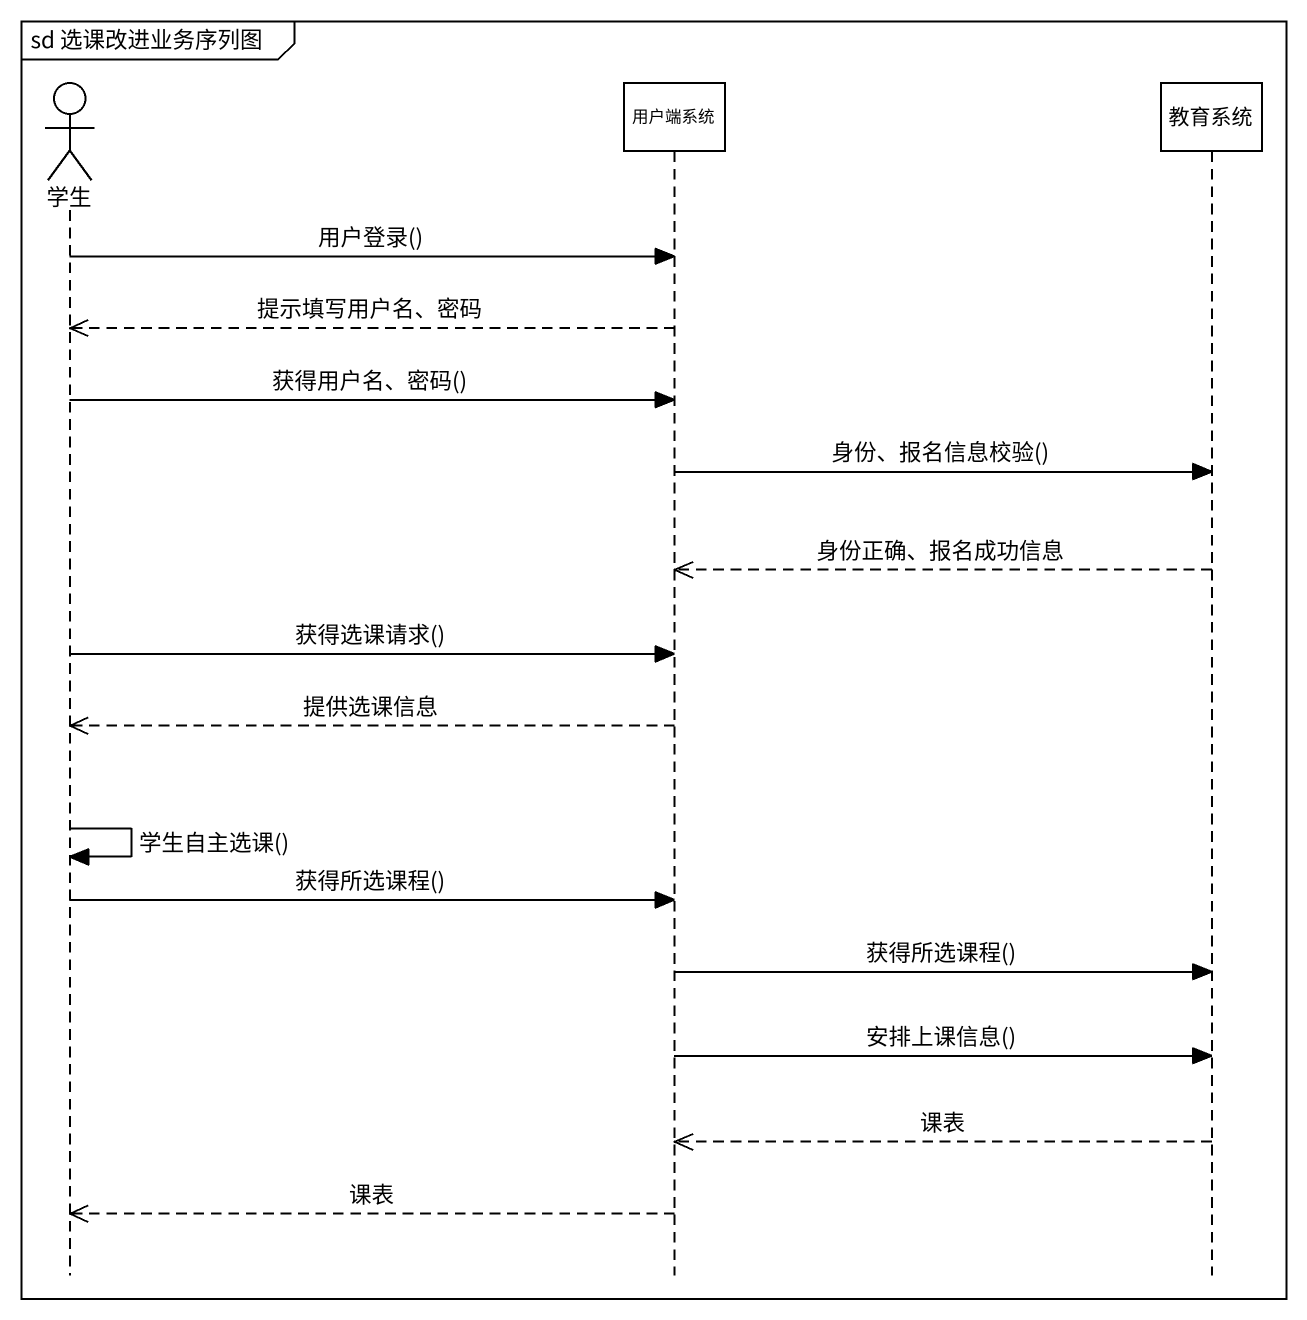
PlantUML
@startuml
mainframe sd 选课改进业务序列图
hide footbox
actor 学生
participant 用户端系统
participant 教育系统

学生 -> 用户端系统 : 用户登录()
用户端系统 -->> 学生 : 提示填写用户名、密码
学生 -> 用户端系统 : 获得用户名、密码()
用户端系统 -> 教育系统 : 身份、报名信息校验()
教育系统 -->> 用户端系统 : 身份正确、报名成功信息
学生 -> 用户端系统 : 获得选课请求()
用户端系统 -->> 学生 : 提供选课信息
学生 -> 学生 : 学生自主选课()
学生 -> 用户端系统 : 获得所选课程()
用户端系统 -> 教育系统 : 获得所选课程()
用户端系统 -> 教育系统 : 安排上课信息()
教育系统 -->> 用户端系统 : 课表
用户端系统 -->> 学生 : 课表
@enduml
